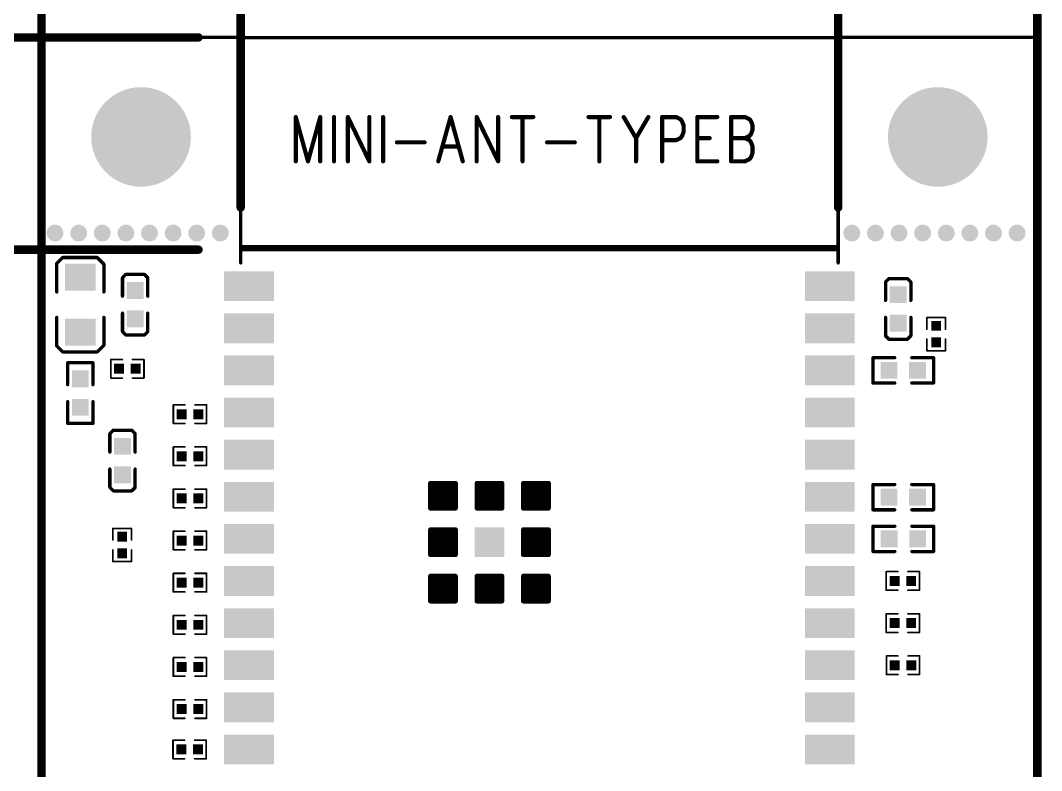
# Model space of a CAD drawing. Header units: millimetres. Extents: x 17.58 to 19.74, y 15.71 to 18.76.
# Drawn here: x 18.479 to 19.69, y 17.24 to 18.13 of the extents above; entities that cross this region are included whole.
import ezdxf

# ---------------------------------------------------------------- set-up
doc = ezdxf.new("R2010")
doc.units = ezdxf.units.MM
doc.header["$MEASUREMENT"] = 0
doc.layers.get('0').update_dxf_attribs({"linetype": 'CONTINUOUS', "lineweight": 0})
doc.layers.add('04_BOT_PHO', color=90, linetype='CONTINUOUS', lineweight=0)

# ---------------------------------------------------------------- blocks, each defined once
blk = doc.blocks.new('SQUARE_4')
blk.add_solid([(0.01, 0.01), (0.01, -0.01), (-0.01, 0.01), (-0.01, -0.01)])
blk = doc.blocks.new('RECTANGLE_16')
blk.add_solid([(0.018, 0.016), (0.018, -0.016), (-0.018, 0.016), (-0.018, -0.016)])
blk = doc.blocks.new('ROUND_20')
h = blk.add_hatch(color=256)
edge = h.paths.add_edge_path(flags=0)
edge.add_arc((0, 0), 0.01, 0, 360)
blk = doc.blocks.new('RECTANGLE_22')
blk.add_solid([(0.0295, 0.0177), (0.0295, -0.0177), (-0.0295, 0.0177), (-0.0295, -0.0177)])
blk = doc.blocks.new('SQUARE_24')
blk.add_solid([(0.0177, 0.0177), (0.0177, -0.0177), (-0.0177, 0.0177), (-0.0177, -0.0177)])
blk = doc.blocks.new('SQUARE_25')
blk.add_solid([(0.0059, 0.0059), (0.0059, -0.0059), (-0.0059, 0.0059), (-0.0059, -0.0059)])
blk = doc.blocks.new('ROUND_35')
h = blk.add_hatch(color=256)
edge = h.paths.add_edge_path(flags=0)
edge.add_arc((0, 0), 0.0591, 0, 360)
blk = doc.blocks.new('ROUND_14')
h = blk.add_hatch(color=256)
edge = h.paths.add_edge_path(flags=0)
edge.add_arc((0, 0), 0.0005, 0, 360)
blk = doc.blocks.new('ROUND_5')
h = blk.add_hatch(color=256)
edge = h.paths.add_edge_path(flags=0)
edge.add_arc((0, 0), 0.005, 0, 360)
blk = doc.blocks.new('ROUND_11')
h = blk.add_hatch(color=256)
edge = h.paths.add_edge_path(flags=0)
edge.add_arc((0, 0), 0.0025, 0, 360)
blk = doc.blocks.new('ROUND_12')
h = blk.add_hatch(color=256)
edge = h.paths.add_edge_path(flags=0)
edge.add_arc((0, 0), 0.003, 0, 360)
blk = doc.blocks.new('ROUND_15')
h = blk.add_hatch(color=256)
edge = h.paths.add_edge_path(flags=0)
edge.add_arc((0, 0), 0.002, 0, 360)
blk = doc.blocks.new('ROUND_380')
h = blk.add_hatch(color=256)
edge = h.paths.add_edge_path(flags=0)
edge.add_arc((0, 0), 0.001, 0, 360)

msp = doc.modelspace()

# ---------------------------------------------------------------- linework, layer by layer
at = {"layer": '04_BOT_PHO', "lineweight": 211}
for points, const_width in [([(18.5039, 15.798), (18.5039, 18.75)], 0.01), ([(19.685, 15.798), (19.685, 18.75)], 0.01), ([(18.7402, 17.9083), (18.7402, 18.6325)], 0.01), ([(19.4488, 17.9083), (19.4488, 18.6325)], 0.01), ([(18.6902, 18.1102), (17.9595, 18.1102)], 0.01), ([(18.5039, 15.752), (18.5039, 18.1063)], 0.004), ([(18.5039, 18.1102), (18.5039, 18.1102)], 0.001), ([(18.5079, 18.1102), (18.7402, 18.1102)], 0.004), ([(18.7402, 18.1102), (18.7402, 17.8583)], 0.004), ([(18.7402, 17.8425), (18.7402, 18.1098)], 0.004), ([(18.7402, 18.1098), (19.4488, 18.1098)], 0.004), ([(18.7402, 18.1102), (18.7401, 18.1102)], 0.001), ([(19.4488, 17.8583), (19.4488, 18.1102)], 0.004), ([(19.4488, 18.1102), (19.6811, 18.1102)], 0.004), ([(19.4488, 18.1098), (19.4488, 17.8425)], 0.004), ([(19.685, 18.1063), (19.685, 15.752)], 0.004), ([(18.8055, 18.0157), (18.8055, 17.9632)], 0.005), ([(18.8055, 18.0157), (18.82, 17.9632)], 0.005), ([(18.8345, 18.0157), (18.82, 17.9632)], 0.005), ([(18.8345, 18.0157), (18.8345, 17.9632)], 0.005), ([(18.8509, 18.0157), (18.8509, 17.9632)], 0.005), ([(18.8673, 18.0157), (18.8673, 17.9632)], 0.005), ([(18.8673, 18.0157), (18.8927, 17.9632)], 0.005), ([(18.8927, 18.0157), (18.8927, 17.9632)], 0.005), ([(18.9091, 18.0157), (18.9091, 17.9632)], 0.005), ([(18.9891, 18.0157), (18.9745, 17.9632)], 0.005), ([(18.9891, 18.0157), (19.0036, 17.9632)], 0.005), ([(19.02, 18.0157), (19.02, 17.9632)], 0.005), ([(19.02, 18.0157), (19.0455, 17.9632)], 0.005), ([(19.0455, 18.0157), (19.0455, 17.9632)], 0.005), ([(19.0618, 18.0157), (19.0873, 18.0157)], 0.005), ([(19.0745, 18.0157), (19.0745, 17.9632)], 0.005), ([(19.1527, 18.0157), (19.1782, 18.0157)], 0.005), ([(19.1655, 18.0157), (19.1655, 17.9632)], 0.005), ([(19.1945, 18.0157), (19.2091, 17.9907)], 0.005), ([(19.2236, 18.0157), (19.2091, 17.9907)], 0.005), ([(19.24, 18.0157), (19.24, 17.9632)], 0.005), ([(19.24, 18.0157), (19.2564, 18.0157)], 0.005), ([(19.2564, 18.0157), (19.2618, 18.0132)], 0.005), ([(19.2618, 18.0132), (19.2636, 18.0107)], 0.005), ([(19.2636, 18.0107), (19.2655, 18.0057)], 0.005), ([(19.2818, 18.0157), (19.2818, 17.9632)], 0.005), ([(19.2818, 18.0157), (19.3055, 18.0157)], 0.005), ([(19.3218, 18.0157), (19.3218, 17.9632)], 0.005), ([(19.3218, 18.0157), (19.3382, 18.0157)], 0.005), ([(19.3382, 18.0157), (19.3436, 18.0132)], 0.005), ([(19.3436, 18.0132), (19.3455, 18.0107)], 0.005), ([(19.3455, 18.0107), (19.3473, 18.0057)], 0.005), ([(19.2655, 17.9982), (19.2636, 17.9932)], 0.005), ([(19.2655, 18.0057), (19.2655, 17.9982)], 0.005), ([(19.3455, 17.9957), (19.3436, 17.9932)], 0.005), ([(19.3473, 18.0007), (19.3455, 17.9957)], 0.005), ([(19.3473, 18.0057), (19.3473, 18.0007)], 0.005), ([(18.9255, 17.9857), (18.9582, 17.9857)], 0.005), ([(19.1036, 17.9857), (19.1364, 17.9857)], 0.005), ([(19.2091, 17.9907), (19.2091, 17.9632)], 0.005), ([(19.2564, 17.9882), (19.24, 17.9882)], 0.005), ([(19.2618, 17.9907), (19.2564, 17.9882)], 0.005), ([(19.2636, 17.9932), (19.2618, 17.9907)], 0.005), ([(19.2818, 17.9907), (19.2964, 17.9907)], 0.005), ([(19.3218, 17.9907), (19.3382, 17.9907)], 0.005), ([(19.3436, 17.9932), (19.3382, 17.9907)], 0.005), ([(19.3382, 17.9907), (19.3436, 17.9882)], 0.005), ([(19.3436, 17.9882), (19.3455, 17.9857)], 0.005), ([(19.3455, 17.9857), (19.3473, 17.9807)], 0.005), ([(18.98, 17.9807), (18.9982, 17.9807)], 0.005), ([(19.3473, 17.9732), (19.3455, 17.9682)], 0.005), ([(19.3473, 17.9807), (19.3473, 17.9732)], 0.005), ([(19.2818, 17.9632), (19.3055, 17.9632)], 0.005), ([(19.3382, 17.9632), (19.3218, 17.9632)], 0.005), ([(19.3436, 17.9657), (19.3382, 17.9632)], 0.005), ([(19.3455, 17.9682), (19.3436, 17.9657)], 0.005), ([(18.7402, 17.8618), (19.4488, 17.8618)], 0.004), ([(18.6902, 17.8583), (17.9595, 17.8583)], 0.01), ([(18.7402, 17.8583), (19.4488, 17.8583)], 0.004), ([(18.7402, 17.8583), (18.7401, 17.8583)], 0.001), ([(18.7402, 17.8583), (18.7401, 17.8583)], 0.001), ([(19.4488, 17.8583), (19.4488, 17.8583)], 0.001), ([(18.522, 17.842), (18.529, 17.849)], 0.004), ([(18.522, 17.808), (18.522, 17.842)], 0.004), ([(18.529, 17.849), (18.57, 17.849)], 0.004), ([(18.57, 17.849), (18.578, 17.841)], 0.004), ([(18.578, 17.841), (18.578, 17.808)], 0.004), ([(18.6, 17.825), (18.604, 17.829)], 0.004), ([(18.604, 17.829), (18.6259, 17.829)], 0.004), ([(18.6259, 17.829), (18.63, 17.8249)], 0.004), ([(18.6, 17.803), (18.6, 17.825)], 0.004), ([(18.63, 17.8249), (18.63, 17.803)], 0.004), ([(19.505, 17.82), (19.509, 17.824)], 0.004), ([(19.505, 17.798), (19.505, 17.82)], 0.004), ([(19.509, 17.824), (19.5309, 17.824)], 0.004), ([(19.5309, 17.824), (19.535, 17.8199)], 0.004), ([(19.535, 17.8199), (19.535, 17.798)], 0.004), ([(18.522, 17.778), (18.522, 17.744)], 0.004), ([(18.578, 17.745), (18.578, 17.778)], 0.004), ([(18.6, 17.783), (18.6, 17.761)], 0.004), ([(18.63, 17.761), (18.63, 17.783)], 0.004), ([(19.505, 17.778), (19.505, 17.756)], 0.004), ([(19.535, 17.756), (19.535, 17.778)], 0.004), ([(19.5761, 17.7777), (19.554, 17.7777)], 0.002), ([(19.554, 17.7777), (19.554, 17.7639)], 0.002), ([(19.5761, 17.7639), (19.5761, 17.7777)], 0.002), ([(18.6, 17.761), (18.604, 17.757)], 0.004), ([(18.604, 17.757), (18.626, 17.757)], 0.004), ([(18.626, 17.757), (18.63, 17.761)], 0.004), ([(19.505, 17.756), (19.509, 17.752)], 0.004), ([(19.531, 17.752), (19.535, 17.756)], 0.004), ([(18.522, 17.744), (18.529, 17.737)], 0.004), ([(18.57, 17.737), (18.578, 17.745)], 0.004), ([(19.509, 17.752), (19.531, 17.752)], 0.004), ([(19.554, 17.7383), (19.554, 17.7521)], 0.002), ([(19.5761, 17.7521), (19.5761, 17.7383)], 0.002), ([(18.529, 17.737), (18.57, 17.737)], 0.004), ([(19.516, 17.73), (19.49, 17.73)], 0.004), ([(19.49, 17.73), (19.49, 17.7)], 0.004), ([(19.536, 17.73), (19.562, 17.73)], 0.004), ([(19.5761, 17.7383), (19.554, 17.7383)], 0.002), ([(19.562, 17.73), (19.562, 17.7)], 0.004), ([(18.535, 17.698), (18.535, 17.724)], 0.004), ([(18.535, 17.724), (18.565, 17.724)], 0.004), ([(18.565, 17.724), (18.565, 17.698)], 0.004), ([(18.5999, 17.7279), (18.5861, 17.7279)], 0.002), ([(18.5861, 17.7279), (18.5861, 17.7059)], 0.002), ([(18.6117, 17.7279), (18.6255, 17.7279)], 0.002), ([(18.6255, 17.7279), (18.6255, 17.7059)], 0.002), ([(18.5861, 17.7059), (18.5999, 17.7059)], 0.002), ([(18.6255, 17.7059), (18.6117, 17.7059)], 0.002), ([(19.49, 17.7), (19.516, 17.7)], 0.004), ([(19.562, 17.7), (19.536, 17.7)], 0.004), ([(18.535, 17.678), (18.535, 17.652)], 0.004), ([(18.565, 17.652), (18.565, 17.678)], 0.004), ([(18.6603, 17.652), (18.6603, 17.6741)], 0.002), ([(18.6603, 17.6741), (18.6741, 17.6741)], 0.002), ([(18.6997, 17.6741), (18.6859, 17.6741)], 0.002), ([(18.6997, 17.652), (18.6997, 17.6741)], 0.002), ([(18.535, 17.652), (18.565, 17.652)], 0.004), ([(18.589, 17.644), (18.585, 17.64)], 0.004), ([(18.611, 17.644), (18.589, 17.644)], 0.004), ([(18.615, 17.64), (18.611, 17.644)], 0.004), ([(18.6741, 17.652), (18.6603, 17.652)], 0.002), ([(18.6859, 17.652), (18.6997, 17.652)], 0.002), ([(18.585, 17.64), (18.585, 17.618)], 0.004), ([(18.615, 17.618), (18.615, 17.64)], 0.004), ([(18.6603, 17.602), (18.6603, 17.6241)], 0.002), ([(18.6603, 17.6241), (18.6741, 17.6241)], 0.002), ([(18.6997, 17.6241), (18.6859, 17.6241)], 0.002), ([(18.6997, 17.602), (18.6997, 17.6241)], 0.002), ([(18.585, 17.5762), (18.585, 17.598)], 0.004), ([(18.615, 17.598), (18.615, 17.576)], 0.004), ([(18.6741, 17.602), (18.6603, 17.602)], 0.002), ([(18.6859, 17.602), (18.6997, 17.602)], 0.002), ([(18.5892, 17.572), (18.585, 17.5762)], 0.004), ([(18.611, 17.572), (18.5892, 17.572)], 0.004), ([(18.615, 17.576), (18.611, 17.572)], 0.004), ([(18.6603, 17.552), (18.6603, 17.5741)], 0.002), ([(18.6603, 17.5741), (18.6741, 17.5741)], 0.002), ([(18.6997, 17.5741), (18.6859, 17.5741)], 0.002), ([(18.6997, 17.552), (18.6997, 17.5741)], 0.002), ([(18.9948, 17.5809), (18.9654, 17.5809)], 0.006), ([(18.9654, 17.5809), (18.9654, 17.5515)], 0.006), ([(18.9682, 17.5515), (18.9682, 17.5809)], 0.006), ([(18.9712, 17.5515), (18.9712, 17.5809)], 0.006), ([(18.9742, 17.5515), (18.9742, 17.5809)], 0.006), ([(18.9772, 17.5515), (18.9772, 17.5809)], 0.006), ([(18.9802, 17.5515), (18.9802, 17.5809)], 0.006), ([(18.9832, 17.5515), (18.9832, 17.5809)], 0.006), ([(18.9862, 17.5515), (18.9862, 17.5809)], 0.006), ([(18.9892, 17.5515), (18.9892, 17.5809)], 0.006), ([(18.9922, 17.5515), (18.9922, 17.5809)], 0.006), ([(18.9948, 17.5515), (18.9948, 17.5809)], 0.006), ([(19.0499, 17.5809), (19.0205, 17.5809)], 0.006), ([(19.0205, 17.5809), (19.0205, 17.5515)], 0.006), ([(19.0222, 17.5515), (19.0222, 17.5809)], 0.006), ([(19.0252, 17.5515), (19.0252, 17.5809)], 0.006), ([(19.0282, 17.5515), (19.0282, 17.5809)], 0.006), ([(19.0312, 17.5515), (19.0312, 17.5809)], 0.006), ([(19.0342, 17.5515), (19.0342, 17.5809)], 0.006), ([(19.0372, 17.5515), (19.0372, 17.5809)], 0.006), ([(19.0402, 17.5515), (19.0402, 17.5809)], 0.006), ([(19.0432, 17.5515), (19.0432, 17.5809)], 0.006), ([(19.0462, 17.5515), (19.0462, 17.5809)], 0.006), ([(19.0492, 17.5515), (19.0492, 17.5809)], 0.006), ([(19.0499, 17.5515), (19.0499, 17.5809)], 0.006), ([(19.1051, 17.5809), (19.0756, 17.5809)], 0.006), ([(19.0756, 17.5809), (19.0756, 17.5515)], 0.006), ([(19.0762, 17.5515), (19.0762, 17.5809)], 0.006), ([(19.0792, 17.5515), (19.0792, 17.5809)], 0.006), ([(19.0822, 17.5515), (19.0822, 17.5809)], 0.006), ([(19.0852, 17.5515), (19.0852, 17.5809)], 0.006), ([(19.0882, 17.5515), (19.0882, 17.5809)], 0.006), ([(19.0912, 17.5515), (19.0912, 17.5809)], 0.006), ([(19.0942, 17.5515), (19.0942, 17.5809)], 0.006), ([(19.0972, 17.5515), (19.0972, 17.5809)], 0.006), ([(19.1002, 17.5515), (19.1002, 17.5809)], 0.006), ([(19.1032, 17.5515), (19.1032, 17.5809)], 0.006), ([(19.1051, 17.5515), (19.1051, 17.5809)], 0.006), ([(19.516, 17.5795), (19.49, 17.5795)], 0.004), ([(19.49, 17.5795), (19.49, 17.5495)], 0.004), ([(19.536, 17.5795), (19.562, 17.5795)], 0.004), ([(19.562, 17.5795), (19.562, 17.5495)], 0.004), ([(18.6741, 17.552), (18.6603, 17.552)], 0.002), ([(18.6859, 17.552), (18.6997, 17.552)], 0.002), ([(18.9654, 17.5515), (18.9948, 17.5515)], 0.006), ([(19.0205, 17.5515), (19.0499, 17.5515)], 0.006), ([(19.0756, 17.5515), (19.1051, 17.5515)], 0.006), ([(19.49, 17.5495), (19.516, 17.5495)], 0.004), ([(19.562, 17.5495), (19.536, 17.5495)], 0.004), ([(18.5886, 17.5137), (18.5886, 17.5275)], 0.002), ([(18.5886, 17.5275), (18.6107, 17.5275)], 0.002), ([(18.6107, 17.5275), (18.6107, 17.5137)], 0.002), ([(18.6603, 17.502), (18.6603, 17.5241)], 0.002), ([(18.6603, 17.5241), (18.6741, 17.5241)], 0.002), ([(18.6997, 17.5241), (18.6859, 17.5241)], 0.002), ([(18.6997, 17.502), (18.6997, 17.5241)], 0.002), ([(18.9948, 17.5258), (18.9654, 17.5258)], 0.006), ([(18.9654, 17.5258), (18.9654, 17.4963)], 0.006), ([(18.9682, 17.4963), (18.9682, 17.5258)], 0.006), ([(18.9712, 17.4963), (18.9712, 17.5258)], 0.006), ([(18.9742, 17.4963), (18.9742, 17.5258)], 0.006), ([(18.9772, 17.4963), (18.9772, 17.5258)], 0.006), ([(18.9802, 17.4963), (18.9802, 17.5258)], 0.006), ([(18.9832, 17.4963), (18.9832, 17.5258)], 0.006), ([(18.9862, 17.4963), (18.9862, 17.5258)], 0.006), ([(18.9892, 17.4963), (18.9892, 17.5258)], 0.006), ([(18.9922, 17.4963), (18.9922, 17.5258)], 0.006), ([(18.9948, 17.4963), (18.9948, 17.5258)], 0.006), ([(19.1051, 17.5258), (19.0756, 17.5258)], 0.006), ([(19.0756, 17.5258), (19.0756, 17.4963)], 0.006), ([(19.0762, 17.4963), (19.0762, 17.5258)], 0.006), ([(19.0792, 17.4963), (19.0792, 17.5258)], 0.006), ([(19.0822, 17.4963), (19.0822, 17.5258)], 0.006), ([(19.0852, 17.4963), (19.0852, 17.5258)], 0.006), ([(19.0882, 17.4963), (19.0882, 17.5258)], 0.006), ([(19.0912, 17.4963), (19.0912, 17.5258)], 0.006), ([(19.0942, 17.4963), (19.0942, 17.5258)], 0.006), ([(19.0972, 17.4963), (19.0972, 17.5258)], 0.006), ([(19.1002, 17.4963), (19.1002, 17.5258)], 0.006), ([(19.1032, 17.4963), (19.1032, 17.5258)], 0.006), ([(19.1051, 17.4963), (19.1051, 17.5258)], 0.006), ([(19.5161, 17.53), (19.4901, 17.53)], 0.004), ([(19.4901, 17.53), (19.4901, 17.5)], 0.004), ([(19.5361, 17.53), (19.5621, 17.53)], 0.004), ([(19.5621, 17.53), (19.5621, 17.5)], 0.004), ([(18.5886, 17.5019), (18.5886, 17.4881)], 0.002), ([(18.6107, 17.4881), (18.6107, 17.5019)], 0.002), ([(18.6741, 17.502), (18.6603, 17.502)], 0.002), ([(18.6859, 17.502), (18.6997, 17.502)], 0.002), ([(19.4901, 17.5), (19.5161, 17.5)], 0.004), ([(19.5621, 17.5), (19.5361, 17.5)], 0.004), ([(18.5886, 17.4881), (18.6107, 17.4881)], 0.002), ([(18.9654, 17.4963), (18.9948, 17.4963)], 0.006), ([(19.0756, 17.4963), (19.1051, 17.4963)], 0.006), ([(19.5196, 17.4761), (19.5058, 17.4761)], 0.002), ([(19.5058, 17.4761), (19.5058, 17.454)], 0.002), ([(19.5314, 17.4761), (19.5452, 17.4761)], 0.002), ([(19.5452, 17.4761), (19.5452, 17.454)], 0.002), ([(18.6603, 17.452), (18.6603, 17.4741)], 0.002), ([(18.6603, 17.4741), (18.6741, 17.4741)], 0.002), ([(18.6997, 17.4741), (18.6859, 17.4741)], 0.002), ([(18.6997, 17.452), (18.6997, 17.4741)], 0.002), ([(18.9948, 17.4707), (18.9654, 17.4707)], 0.006), ([(18.9654, 17.4707), (18.9654, 17.4412)], 0.006), ([(18.9682, 17.4412), (18.9682, 17.4707)], 0.006), ([(18.9712, 17.4412), (18.9712, 17.4707)], 0.006), ([(18.9742, 17.4412), (18.9742, 17.4707)], 0.006), ([(18.9772, 17.4412), (18.9772, 17.4707)], 0.006), ([(18.9802, 17.4412), (18.9802, 17.4707)], 0.006), ([(18.9832, 17.4412), (18.9832, 17.4707)], 0.006), ([(18.9862, 17.4412), (18.9862, 17.4707)], 0.006), ([(18.9892, 17.4412), (18.9892, 17.4707)], 0.006), ([(18.9922, 17.4412), (18.9922, 17.4707)], 0.006), ([(18.9948, 17.4412), (18.9948, 17.4707)], 0.006), ([(19.0499, 17.4707), (19.0205, 17.4707)], 0.006), ([(19.0205, 17.4707), (19.0205, 17.4412)], 0.006), ([(19.0222, 17.4412), (19.0222, 17.4707)], 0.006), ([(19.0252, 17.4412), (19.0252, 17.4707)], 0.006), ([(19.0282, 17.4412), (19.0282, 17.4707)], 0.006), ([(19.0312, 17.4412), (19.0312, 17.4707)], 0.006), ([(19.0342, 17.4412), (19.0342, 17.4707)], 0.006), ([(19.0372, 17.4412), (19.0372, 17.4707)], 0.006), ([(19.0402, 17.4412), (19.0402, 17.4707)], 0.006), ([(19.0432, 17.4412), (19.0432, 17.4707)], 0.006), ([(19.0462, 17.4412), (19.0462, 17.4707)], 0.006), ([(19.0492, 17.4412), (19.0492, 17.4707)], 0.006), ([(19.0499, 17.4412), (19.0499, 17.4707)], 0.006), ([(19.1051, 17.4707), (19.0756, 17.4707)], 0.006), ([(19.0756, 17.4707), (19.0756, 17.4412)], 0.006), ([(19.0762, 17.4412), (19.0762, 17.4707)], 0.006), ([(19.0792, 17.4412), (19.0792, 17.4707)], 0.006), ([(19.0822, 17.4412), (19.0822, 17.4707)], 0.006), ([(19.0852, 17.4412), (19.0852, 17.4707)], 0.006), ([(19.0882, 17.4412), (19.0882, 17.4707)], 0.006), ([(19.0912, 17.4412), (19.0912, 17.4707)], 0.006), ([(19.0942, 17.4412), (19.0942, 17.4707)], 0.006), ([(19.0972, 17.4412), (19.0972, 17.4707)], 0.006), ([(19.1002, 17.4412), (19.1002, 17.4707)], 0.006), ([(19.1032, 17.4412), (19.1032, 17.4707)], 0.006), ([(19.1051, 17.4412), (19.1051, 17.4707)], 0.006), ([(18.6741, 17.452), (18.6603, 17.452)], 0.002), ([(18.6859, 17.452), (18.6997, 17.452)], 0.002), ([(19.5058, 17.454), (19.5196, 17.454)], 0.002), ([(19.5452, 17.454), (19.5314, 17.454)], 0.002), ([(18.9654, 17.4412), (18.9948, 17.4412)], 0.006), ([(19.0205, 17.4412), (19.0499, 17.4412)], 0.006), ([(19.0756, 17.4412), (19.1051, 17.4412)], 0.006), ([(18.6603, 17.402), (18.6603, 17.4241)], 0.002), ([(18.6603, 17.4241), (18.6741, 17.4241)], 0.002), ([(18.6997, 17.4241), (18.6859, 17.4241)], 0.002), ([(18.6997, 17.402), (18.6997, 17.4241)], 0.002), ([(19.5196, 17.4261), (19.5058, 17.4261)], 0.002), ([(19.5058, 17.4261), (19.5058, 17.404)], 0.002), ([(19.5314, 17.4261), (19.5452, 17.4261)], 0.002), ([(19.5452, 17.4261), (19.5452, 17.404)], 0.002), ([(19.5058, 17.404), (19.5196, 17.404)], 0.002), ([(19.5452, 17.404), (19.5314, 17.404)], 0.002), ([(18.6741, 17.402), (18.6603, 17.402)], 0.002), ([(18.6859, 17.402), (18.6997, 17.402)], 0.002), ([(18.6603, 17.352), (18.6603, 17.3741)], 0.002), ([(18.6603, 17.3741), (18.6741, 17.3741)], 0.002), ([(18.6997, 17.3741), (18.6859, 17.3741)], 0.002), ([(18.6997, 17.352), (18.6997, 17.3741)], 0.002), ([(19.5198, 17.376), (19.5061, 17.376)], 0.002), ([(19.5061, 17.376), (19.5061, 17.354)], 0.002), ([(19.5316, 17.376), (19.5454, 17.376)], 0.002), ([(19.5454, 17.376), (19.5454, 17.354)], 0.002), ([(18.6741, 17.352), (18.6603, 17.352)], 0.002), ([(18.6859, 17.352), (18.6997, 17.352)], 0.002), ([(19.5061, 17.354), (19.5198, 17.354)], 0.002), ([(19.5454, 17.354), (19.5316, 17.354)], 0.002), ([(18.6603, 17.302), (18.6603, 17.3241)], 0.002), ([(18.6603, 17.3241), (18.6741, 17.3241)], 0.002), ([(18.6997, 17.3241), (18.6859, 17.3241)], 0.002), ([(18.6997, 17.302), (18.6997, 17.3241)], 0.002), ([(18.6741, 17.302), (18.6603, 17.302)], 0.002), ([(18.6859, 17.302), (18.6997, 17.302)], 0.002), ([(18.6599, 17.2541), (18.6599, 17.2761)], 0.002), ([(18.6599, 17.2761), (18.6737, 17.2761)], 0.002), ([(18.6993, 17.2761), (18.6855, 17.2761)], 0.002), ([(18.6993, 17.2541), (18.6993, 17.2761)], 0.002), ([(18.6737, 17.2541), (18.6599, 17.2541)], 0.002), ([(18.6855, 17.2541), (18.6993, 17.2541)], 0.002)]:
    msp.add_lwpolyline(points, dxfattribs=dict(at, const_width=const_width))
at = {"layer": '04_BOT_PHO', "lineweight": 211, "const_width": 0.004}
for points in [[(18.5079, 18.1102, 0.414217), (18.5039, 18.1063)], [(19.685, 18.1063, 0.414214), (19.6811, 18.1102)]]:
    msp.add_lwpolyline(points, format="xyb", dxfattribs=at)

# ---------------------------------------------------------------- block references
at = {"layer": '04_BOT_PHO'}
for name, p in [('ROUND_15', (18.5039, 18.1063)), ('ROUND_15', (18.5039, 18.1063)), ('ROUND_14', (18.5039, 18.1102)), ('ROUND_14', (18.5039, 18.1102)), ('ROUND_15', (18.5079, 18.1102)), ('ROUND_15', (18.5079, 18.1102)), ('ROUND_5', (18.6902, 18.1102)), ('ROUND_15', (18.7402, 18.1102)), ('ROUND_15', (18.7402, 18.1098)), ('ROUND_14', (18.7401, 18.1102)), ('ROUND_14', (18.7402, 18.1102)), ('ROUND_15', (19.4488, 18.1102)), ('ROUND_15', (19.4488, 18.1098)), ('ROUND_15', (19.6811, 18.1102)), ('ROUND_15', (19.6811, 18.1102)), ('ROUND_15', (19.685, 18.1063)), ('ROUND_15', (19.685, 18.1063)), ('ROUND_35', (18.622, 17.9921)), ('ROUND_35', (19.5669, 17.9921)), ('ROUND_11', (18.8055, 18.0157)), ('ROUND_11', (18.8055, 18.0157)), ('ROUND_11', (18.8345, 18.0157)), ('ROUND_11', (18.8345, 18.0157)), ('ROUND_11', (18.8509, 18.0157)), ('ROUND_11', (18.8673, 18.0157)), ('ROUND_11', (18.8673, 18.0157)), ('ROUND_11', (18.8927, 18.0157)), ('ROUND_11', (18.9091, 18.0157)), ('ROUND_11', (18.9891, 18.0157)), ('ROUND_11', (18.9891, 18.0157)), ('ROUND_11', (19.02, 18.0157)), ('ROUND_11', (19.02, 18.0157)), ('ROUND_11', (19.0455, 18.0157)), ('ROUND_11', (19.0618, 18.0157)), ('ROUND_11', (19.0745, 18.0157)), ('ROUND_11', (19.0873, 18.0157)), ('ROUND_11', (19.1527, 18.0157)), ('ROUND_11', (19.1655, 18.0157)), ('ROUND_11', (19.1782, 18.0157)), ('ROUND_11', (19.1945, 18.0157)), ('ROUND_11', (19.2236, 18.0157)), ('ROUND_11', (19.24, 18.0157)), ('ROUND_11', (19.24, 18.0157)), ('ROUND_11', (19.2564, 18.0157)), ('ROUND_11', (19.2618, 18.0132)), ('ROUND_11', (19.2636, 18.0107)), ('ROUND_11', (19.2818, 18.0157)), ('ROUND_11', (19.2818, 18.0157)), ('ROUND_11', (19.3055, 18.0157)), ('ROUND_11', (19.3218, 18.0157)), ('ROUND_11', (19.3218, 18.0157)), ('ROUND_11', (19.3382, 18.0157)), ('ROUND_11', (19.3436, 18.0132)), ('ROUND_11', (19.3455, 18.0107)), ('ROUND_11', (19.2655, 18.0057)), ('ROUND_11', (19.2655, 17.9982)), ('ROUND_11', (19.3455, 17.9957)), ('ROUND_11', (19.3473, 18.0057)), ('ROUND_11', (19.3473, 18.0007)), ('ROUND_11', (18.9255, 17.9857)), ('ROUND_11', (18.9582, 17.9857)), ('ROUND_11', (19.1036, 17.9857)), ('ROUND_11', (19.1364, 17.9857)), ('ROUND_11', (19.2091, 17.9907)), ('ROUND_11', (19.2091, 17.9907)), ('ROUND_11', (19.24, 17.9882)), ('ROUND_11', (19.2564, 17.9882)), ('ROUND_11', (19.2618, 17.9907)), ('ROUND_11', (19.2636, 17.9932)), ('ROUND_11', (19.2818, 17.9907)), ('ROUND_11', (19.2964, 17.9907)), ('ROUND_11', (19.3218, 17.9907)), ('ROUND_11', (19.3382, 17.9907)), ('ROUND_11', (19.3382, 17.9907)), ('ROUND_11', (19.3436, 17.9932)), ('ROUND_11', (19.3436, 17.9882)), ('ROUND_11', (19.3455, 17.9857)), ('ROUND_11', (18.98, 17.9807)), ('ROUND_11', (18.9982, 17.9807)), ('ROUND_11', (19.3473, 17.9807)), ('ROUND_11', (19.3473, 17.9732)), ('ROUND_11', (18.8055, 17.9632)), ('ROUND_11', (18.82, 17.9632)), ('ROUND_11', (18.82, 17.9632)), ('ROUND_11', (18.8345, 17.9632)), ('ROUND_11', (18.8509, 17.9632)), ('ROUND_11', (18.8673, 17.9632)), ('ROUND_11', (18.8927, 17.9632)), ('ROUND_11', (18.8927, 17.9632)), ('ROUND_11', (18.9091, 17.9632)), ('ROUND_11', (18.9745, 17.9632)), ('ROUND_11', (19.0036, 17.9632)), ('ROUND_11', (19.02, 17.9632)), ('ROUND_11', (19.0455, 17.9632)), ('ROUND_11', (19.0455, 17.9632)), ('ROUND_11', (19.0745, 17.9632)), ('ROUND_11', (19.1655, 17.9632)), ('ROUND_11', (19.2091, 17.9632)), ('ROUND_11', (19.24, 17.9632)), ('ROUND_11', (19.2818, 17.9632)), ('ROUND_11', (19.2818, 17.9632)), ('ROUND_11', (19.3055, 17.9632)), ('ROUND_11', (19.3218, 17.9632)), ('ROUND_11', (19.3218, 17.9632)), ('ROUND_11', (19.3382, 17.9632)), ('ROUND_11', (19.3436, 17.9657)), ('ROUND_11', (19.3455, 17.9682)), ('ROUND_5', (18.7402, 17.9083)), ('ROUND_5', (19.4488, 17.9083)), ('ROUND_20', (18.52, 17.878)), ('ROUND_20', (18.548, 17.878)), ('ROUND_20', (18.576, 17.878)), ('ROUND_20', (18.604, 17.878)), ('ROUND_20', (18.632, 17.878)), ('ROUND_20', (18.66, 17.878)), ('ROUND_20', (18.688, 17.878)), ('ROUND_20', (18.716, 17.878)), ('ROUND_20', (19.465, 17.878)), ('ROUND_20', (19.493, 17.878)), ('ROUND_20', (19.521, 17.878)), ('ROUND_20', (19.549, 17.878)), ('ROUND_20', (19.577, 17.878)), ('ROUND_20', (19.605, 17.878)), ('ROUND_20', (19.633, 17.878)), ('ROUND_20', (19.661, 17.878)), ('ROUND_15', (18.7402, 17.8618)), ('ROUND_15', (19.4488, 17.8618)), ('ROUND_5', (18.6902, 17.8583)), ('ROUND_15', (18.7402, 17.8583)), ('ROUND_14', (18.7401, 17.8583)), ('ROUND_14', (18.7401, 17.8583)), ('ROUND_14', (18.7402, 17.8583)), ('ROUND_14', (18.7402, 17.8583)), ('ROUND_15', (19.4488, 17.8583)), ('ROUND_14', (19.4488, 17.8583)), ('ROUND_14', (19.4488, 17.8583)), ('ROUND_15', (18.522, 17.842)), ('ROUND_15', (18.529, 17.849)), ('RECTANGLE_16', (18.55, 17.8255)), ('ROUND_15', (18.57, 17.849)), ('ROUND_15', (18.578, 17.841)), ('ROUND_15', (18.7402, 17.8425)), ('ROUND_15', (19.4488, 17.8425)), ('ROUND_15', (18.604, 17.829)), ('ROUND_15', (18.6259, 17.829)), ('RECTANGLE_22', (18.75, 17.815)), ('RECTANGLE_22', (19.439, 17.815)), ('ROUND_15', (18.6, 17.825)), ('SQUARE_4', (18.615, 17.8099)), ('ROUND_15', (18.63, 17.8249)), ('ROUND_15', (19.505, 17.82)), ('ROUND_15', (19.509, 17.824)), ('ROUND_15', (19.5309, 17.824)), ('ROUND_15', (19.535, 17.8199)), ('ROUND_15', (18.522, 17.808)), ('ROUND_15', (18.578, 17.808)), ('ROUND_15', (18.6, 17.803)), ('ROUND_15', (18.63, 17.803)), ('SQUARE_4', (19.52, 17.8049)), ('ROUND_15', (19.505, 17.798)), ('ROUND_15', (19.535, 17.798)), ('ROUND_15', (18.522, 17.778)), ('ROUND_15', (18.578, 17.778)), ('ROUND_15', (18.6, 17.783)), ('SQUARE_4', (18.615, 17.7761)), ('ROUND_15', (18.63, 17.783)), ('RECTANGLE_22', (18.75, 17.765)), ('RECTANGLE_22', (19.439, 17.765)), ('ROUND_15', (19.505, 17.778)), ('SQUARE_4', (19.52, 17.7711)), ('ROUND_15', (19.535, 17.778)), ('RECTANGLE_16', (18.55, 17.7605)), ('ROUND_380', (19.554, 17.7777)), ('SQUARE_25', (19.565, 17.7679)), ('ROUND_380', (19.5761, 17.7777)), ('ROUND_15', (18.6, 17.761)), ('ROUND_15', (18.604, 17.757)), ('ROUND_15', (18.626, 17.757)), ('ROUND_15', (18.63, 17.761)), ('ROUND_15', (19.505, 17.756)), ('ROUND_15', (19.535, 17.756)), ('ROUND_380', (19.554, 17.7639)), ('ROUND_380', (19.5761, 17.7639)), ('ROUND_15', (18.522, 17.744)), ('ROUND_15', (18.578, 17.745)), ('ROUND_15', (19.509, 17.752)), ('ROUND_15', (19.531, 17.752)), ('ROUND_380', (19.554, 17.7521)), ('SQUARE_25', (19.565, 17.7482)), ('ROUND_380', (19.5761, 17.7521)), ('ROUND_15', (18.529, 17.737)), ('ROUND_15', (18.57, 17.737)), ('RECTANGLE_22', (18.75, 17.715)), ('RECTANGLE_22', (19.439, 17.715)), ('ROUND_15', (19.49, 17.73)), ('ROUND_15', (19.516, 17.73)), ('ROUND_15', (19.536, 17.73)), ('ROUND_380', (19.554, 17.7383)), ('ROUND_15', (19.562, 17.73)), ('ROUND_380', (19.5761, 17.7383)), ('ROUND_15', (18.535, 17.724)), ('ROUND_15', (18.565, 17.724)), ('ROUND_380', (18.5861, 17.7279)), ('SQUARE_25', (18.596, 17.7169)), ('ROUND_380', (18.5999, 17.7279)), ('SQUARE_25', (18.6157, 17.7169)), ('ROUND_380', (18.6117, 17.7279)), ('ROUND_380', (18.6255, 17.7279)), ('SQUARE_4', (19.5091, 17.715)), ('SQUARE_4', (19.5429, 17.715)), ('SQUARE_4', (18.55, 17.7049)), ('ROUND_380', (18.5861, 17.7059)), ('ROUND_380', (18.5999, 17.7059)), ('ROUND_380', (18.6117, 17.7059)), ('ROUND_380', (18.6255, 17.7059)), ('ROUND_15', (18.535, 17.698)), ('ROUND_15', (18.565, 17.698)), ('ROUND_15', (19.49, 17.7)), ('ROUND_15', (19.516, 17.7)), ('ROUND_15', (19.536, 17.7)), ('ROUND_15', (19.562, 17.7)), ('RECTANGLE_22', (18.75, 17.665)), ('RECTANGLE_22', (19.439, 17.665)), ('ROUND_15', (18.535, 17.678)), ('SQUARE_4', (18.55, 17.6711)), ('ROUND_15', (18.565, 17.678)), ('ROUND_380', (18.6603, 17.6741)), ('ROUND_380', (18.6741, 17.6741)), ('ROUND_380', (18.6859, 17.6741)), ('ROUND_380', (18.6997, 17.6741)), ('SQUARE_25', (18.6702, 17.663)), ('SQUARE_25', (18.6899, 17.663)), ('ROUND_15', (18.535, 17.652)), ('ROUND_15', (18.565, 17.652)), ('ROUND_15', (18.589, 17.644)), ('ROUND_15', (18.611, 17.644)), ('ROUND_380', (18.6603, 17.652)), ('ROUND_380', (18.6741, 17.652)), ('ROUND_380', (18.6859, 17.652)), ('ROUND_380', (18.6997, 17.652)), ('ROUND_15', (18.585, 17.64)), ('SQUARE_4', (18.6, 17.6249)), ('ROUND_15', (18.615, 17.64)), ('ROUND_380', (18.6603, 17.6241)), ('ROUND_380', (18.6741, 17.6241)), ('ROUND_380', (18.6859, 17.6241)), ('ROUND_380', (18.6997, 17.6241)), ('RECTANGLE_22', (18.75, 17.615)), ('RECTANGLE_22', (19.439, 17.615)), ('ROUND_15', (18.585, 17.618)), ('ROUND_15', (18.615, 17.618)), ('SQUARE_25', (18.6702, 17.613)), ('SQUARE_25', (18.6899, 17.613)), ('ROUND_15', (18.585, 17.598)), ('SQUARE_4', (18.6, 17.5911)), ('ROUND_15', (18.615, 17.598)), ('ROUND_380', (18.6603, 17.602)), ('ROUND_380', (18.6741, 17.602)), ('ROUND_380', (18.6859, 17.602)), ('ROUND_380', (18.6997, 17.602)), ('ROUND_15', (18.585, 17.5762)), ('ROUND_15', (18.5892, 17.572)), ('ROUND_15', (18.611, 17.572)), ('ROUND_15', (18.615, 17.576)), ('ROUND_380', (18.6603, 17.5741)), ('ROUND_380', (18.6741, 17.5741)), ('ROUND_380', (18.6859, 17.5741)), ('ROUND_380', (18.6997, 17.5741)), ('RECTANGLE_22', (18.75, 17.565)), ('ROUND_12', (18.9654, 17.5809)), ('ROUND_12', (18.9682, 17.5809)), ('ROUND_12', (18.9712, 17.5809)), ('ROUND_12', (18.9742, 17.5809)), ('ROUND_12', (18.9772, 17.5809)), ('ROUND_12', (18.9802, 17.5809)), ('ROUND_12', (18.9832, 17.5809)), ('ROUND_12', (18.9862, 17.5809)), ('ROUND_12', (18.9892, 17.5809)), ('ROUND_12', (18.9922, 17.5809)), ('ROUND_12', (18.9948, 17.5809)), ('ROUND_12', (18.9948, 17.5809)), ('ROUND_12', (19.0205, 17.5809)), ('ROUND_12', (19.0222, 17.5809)), ('ROUND_12', (19.0252, 17.5809)), ('ROUND_12', (19.0282, 17.5809)), ('ROUND_12', (19.0312, 17.5809)), ('ROUND_12', (19.0342, 17.5809)), ('ROUND_12', (19.0372, 17.5809)), ('ROUND_12', (19.0402, 17.5809)), ('ROUND_12', (19.0432, 17.5809)), ('ROUND_12', (19.0462, 17.5809)), ('ROUND_12', (19.0492, 17.5809)), ('ROUND_12', (19.0499, 17.5809)), ('ROUND_12', (19.0499, 17.5809)), ('ROUND_12', (19.0756, 17.5809)), ('ROUND_12', (19.0762, 17.5809)), ('ROUND_12', (19.0792, 17.5809)), ('ROUND_12', (19.0822, 17.5809)), ('ROUND_12', (19.0852, 17.5809)), ('ROUND_12', (19.0882, 17.5809)), ('ROUND_12', (19.0912, 17.5809)), ('ROUND_12', (19.0942, 17.5809)), ('ROUND_12', (19.0972, 17.5809)), ('ROUND_12', (19.1002, 17.5809)), ('ROUND_12', (19.1032, 17.5809)), ('ROUND_12', (19.1051, 17.5809)), ('ROUND_12', (19.1051, 17.5809)), ('RECTANGLE_22', (19.439, 17.565)), ('ROUND_15', (19.49, 17.5795)), ('SQUARE_4', (19.5091, 17.5645)), ('ROUND_15', (19.516, 17.5795)), ('SQUARE_4', (19.5429, 17.5645)), ('ROUND_15', (19.536, 17.5795)), ('ROUND_15', (19.562, 17.5795)), ('SQUARE_25', (18.6702, 17.563)), ('SQUARE_25', (18.6899, 17.563)), ('ROUND_380', (18.6603, 17.552)), ('ROUND_380', (18.6741, 17.552)), ('ROUND_380', (18.6859, 17.552)), ('ROUND_380', (18.6997, 17.552)), ('ROUND_12', (18.9654, 17.5515)), ('ROUND_12', (18.9682, 17.5515)), ('ROUND_12', (18.9712, 17.5515)), ('ROUND_12', (18.9742, 17.5515)), ('ROUND_12', (18.9772, 17.5515)), ('ROUND_12', (18.9802, 17.5515)), ('ROUND_12', (18.9832, 17.5515)), ('ROUND_12', (18.9862, 17.5515)), ('ROUND_12', (18.9892, 17.5515)), ('ROUND_12', (18.9922, 17.5515)), ('ROUND_12', (18.9948, 17.5515)), ('ROUND_12', (19.0205, 17.5515)), ('ROUND_12', (19.0222, 17.5515)), ('ROUND_12', (19.0252, 17.5515)), ('ROUND_12', (19.0282, 17.5515)), ('ROUND_12', (19.0312, 17.5515)), ('ROUND_12', (19.0342, 17.5515)), ('ROUND_12', (19.0372, 17.5515)), ('ROUND_12', (19.0402, 17.5515)), ('ROUND_12', (19.0432, 17.5515)), ('ROUND_12', (19.0462, 17.5515)), ('ROUND_12', (19.0492, 17.5515)), ('ROUND_12', (19.0499, 17.5515)), ('ROUND_12', (19.0756, 17.5515)), ('ROUND_12', (19.0762, 17.5515)), ('ROUND_12', (19.0792, 17.5515)), ('ROUND_12', (19.0822, 17.5515)), ('ROUND_12', (19.0852, 17.5515)), ('ROUND_12', (19.0882, 17.5515)), ('ROUND_12', (19.0912, 17.5515)), ('ROUND_12', (19.0942, 17.5515)), ('ROUND_12', (19.0972, 17.5515)), ('ROUND_12', (19.1002, 17.5515)), ('ROUND_12', (19.1032, 17.5515)), ('ROUND_12', (19.1051, 17.5515)), ('ROUND_15', (19.49, 17.5495)), ('ROUND_15', (19.516, 17.5495)), ('ROUND_15', (19.536, 17.5495)), ('ROUND_15', (19.562, 17.5495)), ('ROUND_380', (18.5886, 17.5275)), ('ROUND_380', (18.6107, 17.5275)), ('ROUND_380', (18.6603, 17.5241)), ('ROUND_380', (18.6741, 17.5241)), ('ROUND_380', (18.6859, 17.5241)), ('ROUND_380', (18.6997, 17.5241)), ('RECTANGLE_22', (18.75, 17.515)), ('ROUND_12', (18.9654, 17.5258)), ('ROUND_12', (18.9682, 17.5258)), ('ROUND_12', (18.9712, 17.5258)), ('ROUND_12', (18.9742, 17.5258)), ('ROUND_12', (18.9772, 17.5258)), ('ROUND_12', (18.9802, 17.5258)), ('ROUND_12', (18.9832, 17.5258)), ('ROUND_12', (18.9862, 17.5258)), ('ROUND_12', (18.9892, 17.5258)), ('ROUND_12', (18.9922, 17.5258)), ('ROUND_12', (18.9948, 17.5258)), ('ROUND_12', (18.9948, 17.5258)), ('SQUARE_24', (19.0352, 17.5111)), ('ROUND_12', (19.0756, 17.5258)), ('ROUND_12', (19.0762, 17.5258)), ('ROUND_12', (19.0792, 17.5258)), ('ROUND_12', (19.0822, 17.5258)), ('ROUND_12', (19.0852, 17.5258)), ('ROUND_12', (19.0882, 17.5258)), ('ROUND_12', (19.0912, 17.5258)), ('ROUND_12', (19.0942, 17.5258)), ('ROUND_12', (19.0972, 17.5258)), ('ROUND_12', (19.1002, 17.5258)), ('ROUND_12', (19.1032, 17.5258)), ('ROUND_12', (19.1051, 17.5258)), ('ROUND_12', (19.1051, 17.5258)), ('RECTANGLE_22', (19.439, 17.515)), ('ROUND_15', (19.4901, 17.53)), ('SQUARE_4', (19.5092, 17.515)), ('ROUND_15', (19.5161, 17.53)), ('SQUARE_4', (19.543, 17.515)), ('ROUND_15', (19.5361, 17.53)), ('ROUND_15', (19.5621, 17.53)), ('ROUND_380', (18.5886, 17.5137)), ('SQUARE_25', (18.5996, 17.5176)), ('ROUND_380', (18.6107, 17.5137)), ('SQUARE_25', (18.6702, 17.513)), ('SQUARE_25', (18.6899, 17.513)), ('ROUND_380', (18.5886, 17.5019)), ('SQUARE_25', (18.5996, 17.498)), ('ROUND_380', (18.6107, 17.5019)), ('ROUND_380', (18.6603, 17.502)), ('ROUND_380', (18.6741, 17.502)), ('ROUND_380', (18.6859, 17.502)), ('ROUND_380', (18.6997, 17.502)), ('ROUND_15', (19.4901, 17.5)), ('ROUND_15', (19.5161, 17.5)), ('ROUND_15', (19.5361, 17.5)), ('ROUND_15', (19.5621, 17.5)), ('ROUND_380', (18.5886, 17.4881)), ('ROUND_380', (18.6107, 17.4881)), ('ROUND_12', (18.9654, 17.4963)), ('ROUND_12', (18.9682, 17.4963)), ('ROUND_12', (18.9712, 17.4963)), ('ROUND_12', (18.9742, 17.4963)), ('ROUND_12', (18.9772, 17.4963)), ('ROUND_12', (18.9802, 17.4963)), ('ROUND_12', (18.9832, 17.4963)), ('ROUND_12', (18.9862, 17.4963)), ('ROUND_12', (18.9892, 17.4963)), ('ROUND_12', (18.9922, 17.4963)), ('ROUND_12', (18.9948, 17.4963)), ('ROUND_12', (19.0756, 17.4963)), ('ROUND_12', (19.0762, 17.4963)), ('ROUND_12', (19.0792, 17.4963)), ('ROUND_12', (19.0822, 17.4963)), ('ROUND_12', (19.0852, 17.4963)), ('ROUND_12', (19.0882, 17.4963)), ('ROUND_12', (19.0912, 17.4963)), ('ROUND_12', (19.0942, 17.4963)), ('ROUND_12', (19.0972, 17.4963)), ('ROUND_12', (19.1002, 17.4963)), ('ROUND_12', (19.1032, 17.4963)), ('ROUND_12', (19.1051, 17.4963)), ('RECTANGLE_22', (18.75, 17.465)), ('RECTANGLE_22', (19.439, 17.465)), ('ROUND_380', (19.5058, 17.4761)), ('ROUND_380', (19.5196, 17.4761)), ('ROUND_380', (19.5314, 17.4761)), ('ROUND_380', (19.5452, 17.4761)), ('ROUND_380', (18.6603, 17.4741)), ('SQUARE_25', (18.6702, 17.463)), ('ROUND_380', (18.6741, 17.4741)), ('SQUARE_25', (18.6899, 17.463)), ('ROUND_380', (18.6859, 17.4741)), ('ROUND_380', (18.6997, 17.4741)), ('ROUND_12', (18.9654, 17.4707)), ('ROUND_12', (18.9682, 17.4707)), ('ROUND_12', (18.9712, 17.4707)), ('ROUND_12', (18.9742, 17.4707)), ('ROUND_12', (18.9772, 17.4707)), ('ROUND_12', (18.9802, 17.4707)), ('ROUND_12', (18.9832, 17.4707)), ('ROUND_12', (18.9862, 17.4707)), ('ROUND_12', (18.9892, 17.4707)), ('ROUND_12', (18.9922, 17.4707)), ('ROUND_12', (18.9948, 17.4707)), ('ROUND_12', (18.9948, 17.4707)), ('ROUND_12', (19.0205, 17.4707)), ('ROUND_12', (19.0222, 17.4707)), ('ROUND_12', (19.0252, 17.4707)), ('ROUND_12', (19.0282, 17.4707)), ('ROUND_12', (19.0312, 17.4707)), ('ROUND_12', (19.0342, 17.4707)), ('ROUND_12', (19.0372, 17.4707)), ('ROUND_12', (19.0402, 17.4707)), ('ROUND_12', (19.0432, 17.4707)), ('ROUND_12', (19.0462, 17.4707)), ('ROUND_12', (19.0492, 17.4707)), ('ROUND_12', (19.0499, 17.4707)), ('ROUND_12', (19.0499, 17.4707)), ('ROUND_12', (19.0756, 17.4707)), ('ROUND_12', (19.0762, 17.4707)), ('ROUND_12', (19.0792, 17.4707)), ('ROUND_12', (19.0822, 17.4707)), ('ROUND_12', (19.0852, 17.4707)), ('ROUND_12', (19.0882, 17.4707)), ('ROUND_12', (19.0912, 17.4707)), ('ROUND_12', (19.0942, 17.4707)), ('ROUND_12', (19.0972, 17.4707)), ('ROUND_12', (19.1002, 17.4707)), ('ROUND_12', (19.1032, 17.4707)), ('ROUND_12', (19.1051, 17.4707)), ('ROUND_12', (19.1051, 17.4707)), ('SQUARE_25', (19.5157, 17.465)), ('SQUARE_25', (19.5354, 17.465)), ('ROUND_380', (18.6603, 17.452)), ('ROUND_380', (18.6741, 17.452)), ('ROUND_380', (18.6859, 17.452)), ('ROUND_380', (18.6997, 17.452)), ('ROUND_380', (19.5058, 17.454)), ('ROUND_380', (19.5196, 17.454)), ('ROUND_380', (19.5314, 17.454)), ('ROUND_380', (19.5452, 17.454)), ('ROUND_12', (18.9654, 17.4412)), ('ROUND_12', (18.9682, 17.4412)), ('ROUND_12', (18.9712, 17.4412)), ('ROUND_12', (18.9742, 17.4412)), ('ROUND_12', (18.9772, 17.4412)), ('ROUND_12', (18.9802, 17.4412)), ('ROUND_12', (18.9832, 17.4412)), ('ROUND_12', (18.9862, 17.4412)), ('ROUND_12', (18.9892, 17.4412)), ('ROUND_12', (18.9922, 17.4412)), ('ROUND_12', (18.9948, 17.4412)), ('ROUND_12', (19.0205, 17.4412)), ('ROUND_12', (19.0222, 17.4412)), ('ROUND_12', (19.0252, 17.4412)), ('ROUND_12', (19.0282, 17.4412)), ('ROUND_12', (19.0312, 17.4412)), ('ROUND_12', (19.0342, 17.4412)), ('ROUND_12', (19.0372, 17.4412)), ('ROUND_12', (19.0402, 17.4412)), ('ROUND_12', (19.0432, 17.4412)), ('ROUND_12', (19.0462, 17.4412)), ('ROUND_12', (19.0492, 17.4412)), ('ROUND_12', (19.0499, 17.4412)), ('ROUND_12', (19.0756, 17.4412)), ('ROUND_12', (19.0762, 17.4412)), ('ROUND_12', (19.0792, 17.4412)), ('ROUND_12', (19.0822, 17.4412)), ('ROUND_12', (19.0852, 17.4412)), ('ROUND_12', (19.0882, 17.4412)), ('ROUND_12', (19.0912, 17.4412)), ('ROUND_12', (19.0942, 17.4412)), ('ROUND_12', (19.0972, 17.4412)), ('ROUND_12', (19.1002, 17.4412)), ('ROUND_12', (19.1032, 17.4412)), ('ROUND_12', (19.1051, 17.4412)), ('RECTANGLE_22', (18.75, 17.415)), ('RECTANGLE_22', (19.439, 17.415)), ('ROUND_380', (18.6603, 17.4241)), ('SQUARE_25', (18.6702, 17.413)), ('ROUND_380', (18.6741, 17.4241)), ('SQUARE_25', (18.6899, 17.413)), ('ROUND_380', (18.6859, 17.4241)), ('ROUND_380', (18.6997, 17.4241)), ('ROUND_380', (19.5058, 17.4261)), ('SQUARE_25', (19.5157, 17.415)), ('ROUND_380', (19.5196, 17.4261)), ('SQUARE_25', (19.5354, 17.415)), ('ROUND_380', (19.5314, 17.4261)), ('ROUND_380', (19.5452, 17.4261)), ('ROUND_380', (19.5058, 17.404)), ('ROUND_380', (19.5196, 17.404)), ('ROUND_380', (19.5314, 17.404)), ('ROUND_380', (19.5452, 17.404)), ('ROUND_380', (18.6603, 17.402)), ('ROUND_380', (18.6741, 17.402)), ('ROUND_380', (18.6859, 17.402)), ('ROUND_380', (18.6997, 17.402)), ('RECTANGLE_22', (18.75, 17.365)), ('RECTANGLE_22', (19.439, 17.365)), ('ROUND_380', (18.6603, 17.3741)), ('SQUARE_25', (18.6702, 17.363)), ('ROUND_380', (18.6741, 17.3741)), ('SQUARE_25', (18.6899, 17.363)), ('ROUND_380', (18.6859, 17.3741)), ('ROUND_380', (18.6997, 17.3741)), ('ROUND_380', (19.5061, 17.376)), ('SQUARE_25', (19.5159, 17.365)), ('ROUND_380', (19.5198, 17.376)), ('SQUARE_25', (19.5356, 17.365)), ('ROUND_380', (19.5316, 17.376)), ('ROUND_380', (19.5454, 17.376)), ('ROUND_380', (18.6603, 17.352)), ('ROUND_380', (18.6741, 17.352)), ('ROUND_380', (18.6859, 17.352)), ('ROUND_380', (18.6997, 17.352)), ('ROUND_380', (19.5061, 17.354)), ('ROUND_380', (19.5198, 17.354)), ('ROUND_380', (19.5316, 17.354)), ('ROUND_380', (19.5454, 17.354)), ('RECTANGLE_22', (18.75, 17.315)), ('RECTANGLE_22', (19.439, 17.315)), ('ROUND_380', (18.6603, 17.3241)), ('SQUARE_25', (18.6702, 17.313)), ('ROUND_380', (18.6741, 17.3241)), ('SQUARE_25', (18.6899, 17.313)), ('ROUND_380', (18.6859, 17.3241)), ('ROUND_380', (18.6997, 17.3241)), ('ROUND_380', (18.6603, 17.302)), ('ROUND_380', (18.6741, 17.302)), ('ROUND_380', (18.6859, 17.302)), ('ROUND_380', (18.6997, 17.302)), ('RECTANGLE_22', (18.75, 17.265)), ('RECTANGLE_22', (19.439, 17.265)), ('ROUND_380', (18.6599, 17.2761)), ('SQUARE_25', (18.6697, 17.2651)), ('ROUND_380', (18.6737, 17.2761)), ('SQUARE_25', (18.6894, 17.2651)), ('ROUND_380', (18.6855, 17.2761)), ('ROUND_380', (18.6993, 17.2761)), ('ROUND_380', (18.6599, 17.2541)), ('ROUND_380', (18.6737, 17.2541)), ('ROUND_380', (18.6855, 17.2541)), ('ROUND_380', (18.6993, 17.2541))]:
    msp.add_blockref(name, p, dxfattribs=at)

doc.saveas('drawing.dxf')
